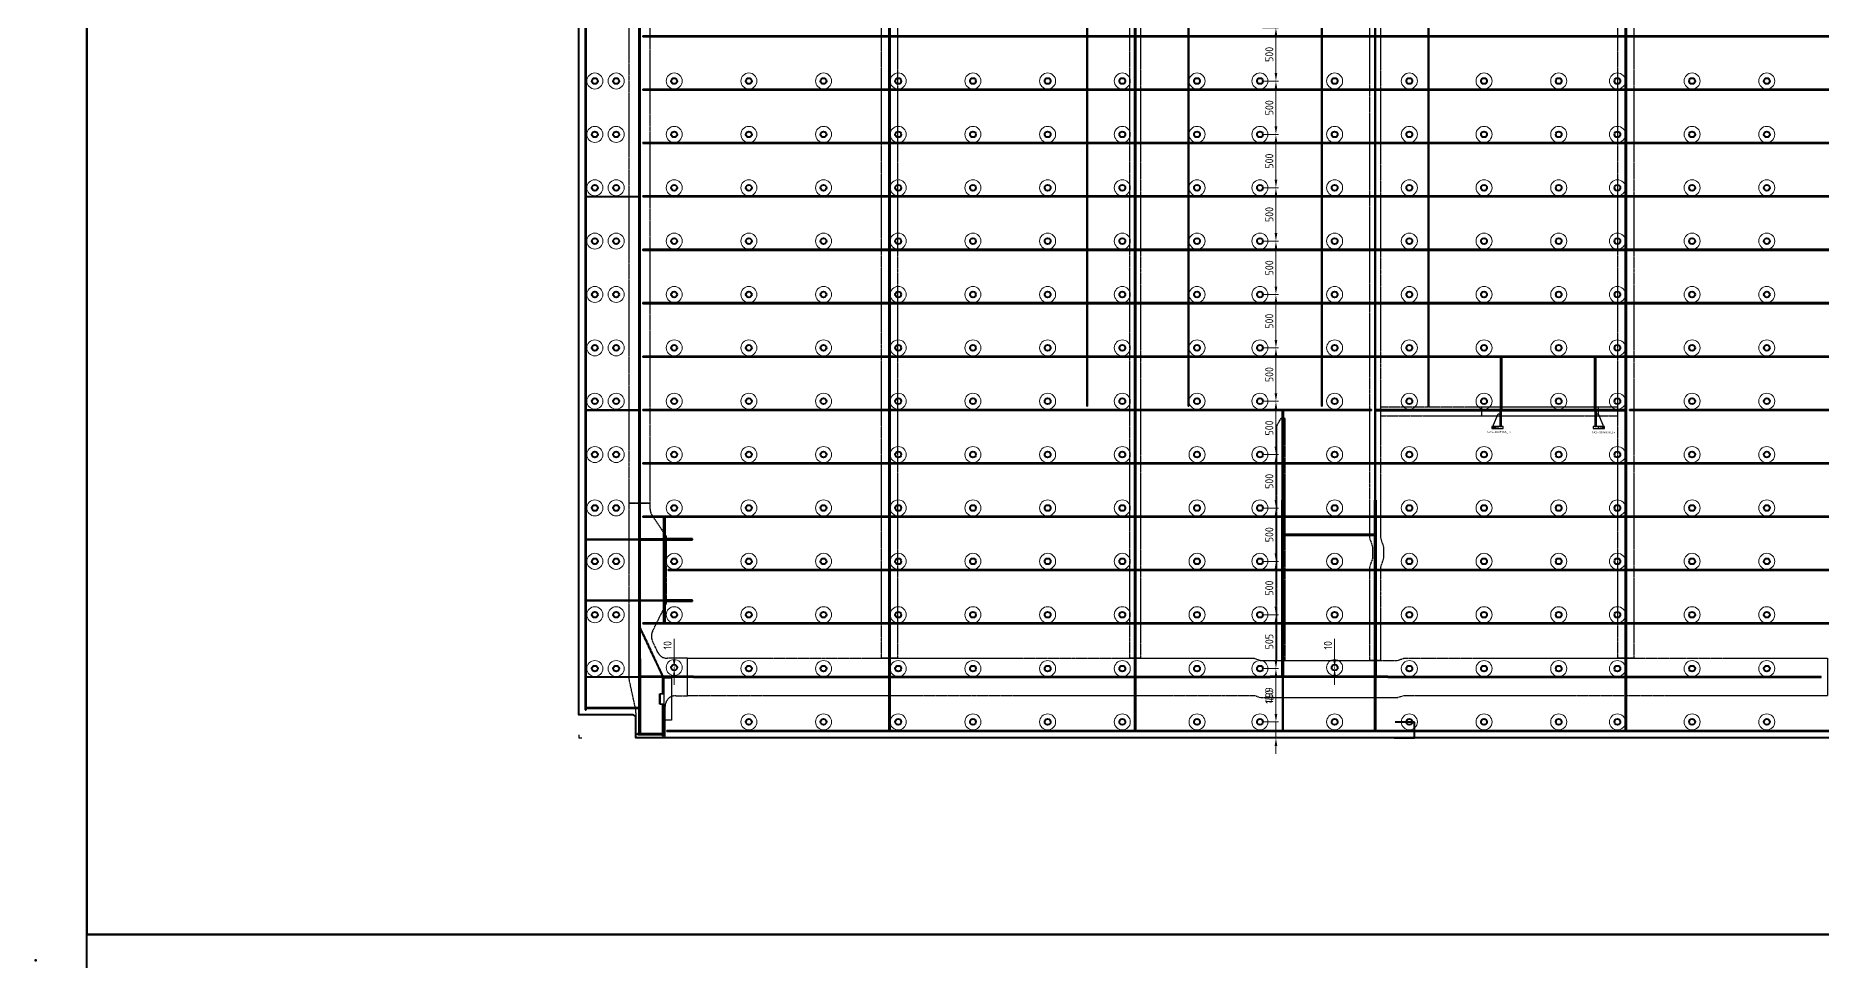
# Model space of a CAD drawing. Header units: millimetres. Extents: x 28536 to 76379, y -1004 to 16786.
# Drawn here: x 28536 to 45272, y -1004 to 7658 of the extents above; entities that cross this region are included whole.
import ezdxf

# ---------------------------------------------------------------- set-up
doc = ezdxf.new("R2010")
doc.units = ezdxf.units.MM
for name, pattern in [('AM_ISO02W050', [7.5, 6, -1.5]), ('AM_ISO08W050', [18, 12, -1.5, 3, -1.5]), ('AM_ISO09W050', [22.5, 12, -1.5, 3, -1.5, 3, -1.5])]:
    doc.linetypes.add(name, pattern=pattern)
for name, color, linetype, lineweight in [('AM_BOR', 7, 'Continuous', 50), ('Mechanical-AM_0', 7, 'Continuous', 40), ('Mechanical-AM_11', 3, 'AM_ISO09W050', 25), ('Mechanical-AM_3', 6, 'AM_ISO02W050', 35), ('Mechanical-AM_7', 4, 'AM_ISO08W050', 25), ('Mechanical-AM_9', 253, 'Continuous', 0)]:
    doc.layers.add(name, color=color, linetype=linetype, lineweight=lineweight)
doc.styles.get("Standard").update_dxf_attribs({"font": 'ISOCP.SHX'})
doc.dimstyles.new('AM_ISO', dxfattribs={"dimtxt": 3, "dimasz": 3, "dimexe": 1, "dimexo": 1, "dimgap": 1, "dimtad": 1, "dimdec": 0, "dimdsep": 46, "dimtxsty": 'Standard', "dimcen": 0, "dimclrd": 256, "dimclre": 256, "dimclrt": 2, "dimadec": 0, "dimazin": 2, "dimtp": 0.1, "dimtm": 0.1, "dimtfac": 0.71, "dimtdec": 0, "dimtmove": 0, "dimatfit": 3, "dimfxl": 1, "dimtzin": 0, "dimlwd": -1, "dimlwe": -1, "dimarcsym": 1})
doc.dimstyles.new('AM_ISO$0', dxfattribs={"dimtxt": 3, "dimasz": 3, "dimexe": 1, "dimexo": 1, "dimgap": 1, "dimtad": 1, "dimdec": 0, "dimdsep": 46, "dimtxsty": 'Standard', "dimcen": 0, "dimclrd": 256, "dimclre": 256, "dimclrt": 2, "dimadec": 0, "dimazin": 2, "dimtp": 0.1, "dimtm": 0.1, "dimtfac": 0.71, "dimtdec": 0, "dimtmove": 0, "dimatfit": 3, "dimfxl": 1, "dimtzin": 0, "dimlwd": -1, "dimlwe": -1, "dimarcsym": 1})

# ---------------------------------------------------------------- blocks, each defined once
blk = doc.blocks.new('CAS-0006965_Sheet_VIEW3')
for p, q in [((-15, 0), (-15, -10)), ((0, 0), (-15, 0)), ((0, -10), (0, 0)), ((-90, -150), (-90, -170)), ((-30, -150), (-90, -150)), ((-75, -135), (-30, -30)), ((-75, -150), (-75, -135)), ((-30, -30), (-15, -30)), ((-15, -150), (-30, -150)), ((-30, -170), (-30, -150)), ((-15, -10), (-15, -150)), ((-15, -10), (0, -10)), ((-15, -150), (0, -150)), ((0, -150), (0, -10)), ((15, -150), (0, -150)), ((15, -170), (15, -150)), ((-90, -170), (-30, -170)), ((-30, -170), (15, -170))]:
    blk.add_line(p, q)
at = {"layer": 'Mechanical-AM_3', "ltscale": 0.921053}
for p, q in [((-76, -150), (-76, -170)), ((-54, -150), (-54, -170))]:
    blk.add_line(p, q, dxfattribs=at)
at = {"layer": 'Mechanical-AM_7'}
blk.add_line((-65, -147), (-65, -173), dxfattribs=at)
at = {"layer": 'Mechanical-AM_9', "ltscale": 0.35}
blk.add_text('CAS-0006965_tv', height=20, dxfattribs=at).set_placement((-132, -211))
blk = doc.blocks.new('CAS-0006966_Sheet_VIEW2')
for p, q in [((0, 0), (0, -10)), ((15, 0), (0, 0)), ((15, -10), (15, 0)), ((-15, -150), (-15, -170)), ((0, -150), (-15, -150)), ((0, -10), (0, -150)), ((0, -10), (15, -10)), ((0, -150), (15, -150)), ((15, -150), (15, -10)), ((15, -30), (30, -30)), ((30, -150), (15, -150)), ((30, -30), (75, -135)), ((30, -150), (30, -170)), ((90, -150), (30, -150)), ((75, -135), (75, -150)), ((90, -170), (90, -150)), ((-15, -170), (30, -170)), ((30, -170), (90, -170))]:
    blk.add_line(p, q)
at = {"layer": 'Mechanical-AM_3', "ltscale": 0.921053}
for p, q in [((34, -170), (34, -150)), ((76, -170), (76, -150))]:
    blk.add_line(p, q, dxfattribs=at)
at = {"layer": 'Mechanical-AM_7'}
blk.add_line((55, -150), (55, -170), dxfattribs=at)
at = {"layer": 'Mechanical-AM_9', "ltscale": 0.35}
blk.add_text('CAS-0006966_tv', height=20, dxfattribs=at).set_placement((-30, -215))
blk = doc.blocks.new('cover in closed box DN90xSCH40')
for points in [[(30, 51), (5, 51), (5, 45), (30, 45)], [(36, -48), (36, 48), (30, 48), (30, -48)], [(30, -45), (5, -45), (5, -51), (30, -51)]]:
    blk.add_lwpolyline(points, close=True)
for points in [[(5, 51), (2, 51), (5, 48)], [(30, 48), (30, 51), (33, 48)], [(5, -51), (5, -48), (2, -51)], [(30, -48), (30, -51), (33, -48)]]:
    blk.add_solid(points)
blk = doc.blocks.new('A1')
at = {"layer": 'AM_BOR', "color": 161}
for q in [(16, 576), (816, 8)]:
    blk.add_line((16, 8), q, dxfattribs=at)
at = {"layer": 'AM_BOR'}
blk.add_point((0, 0), dxfattribs=at)
blk = doc.blocks.new('*D370')
at = {"layer": 'Defpoints', "color": 0, "transparency": 16777216}
for p in [(41277, 1229), (41459, 1229), (41267, 1079)]:
    blk.add_point(p, dxfattribs=at)
at = {"layer": 'Mechanical-AM_0', "transparency": 16777216}
for p, q in [((41278, 1229), (41460, 1229)), ((41459, 1082), (41459, 1226)), ((41268, 1079), (41460, 1079))]:
    blk.add_line(p, q, dxfattribs=at)
for points in [[(41458, 1226), (41459, 1226), (41459, 1229)], [(41458, 1082), (41459, 1082), (41459, 1079)]]:
    blk.add_solid(points, dxfattribs=at)
at = {"layer": 'Mechanical-AM_0', "color": 2, "transparency": 16777216, "insert": (41456, 1154), "char_height": 3, "attachment_point": 5, "rotation": 90}
blk.add_mtext('150', dxfattribs=at)
blk = doc.blocks.new('*D541')
at = {"layer": 'Defpoints', "color": 0, "transparency": 16777216}
for p in [(40010, 1229), (40160, 1229), (40010, 1079)]:
    blk.add_point(p, dxfattribs=at)
at = {"layer": 'Mechanical-AM_9', "transparency": 16777216}
for p, q in [((40160, 1304), (40160, 1549)), ((40035, 1229), (40185, 1229)), ((40160, 1079), (40160, 1229)), ((40035, 1079), (40185, 1079)), ((40160, 1004), (40160, 929))]:
    blk.add_line(p, q, dxfattribs=at)
for points in [[(40148, 1304), (40173, 1304), (40160, 1229)], [(40148, 1004), (40173, 1004), (40160, 1079)]]:
    blk.add_solid(points, dxfattribs=at)
at = {"layer": 'Mechanical-AM_9', "color": 2, "transparency": 16777216, "insert": (40098, 1464), "char_height": 75, "attachment_point": 5, "rotation": 90}
blk.add_mtext('150', dxfattribs=at)
blk = doc.blocks.new('*D542')
at = {"layer": 'Defpoints', "color": 0, "transparency": 16777216}
for p in [(40010, 1728), (40160, 1728), (40010, 1229)]:
    blk.add_point(p, dxfattribs=at)
at = {"layer": 'Mechanical-AM_9', "transparency": 16777216}
for p, q in [((40035, 1728), (40185, 1728)), ((40160, 1304), (40160, 1653)), ((40035, 1229), (40185, 1229))]:
    blk.add_line(p, q, dxfattribs=at)
for points in [[(40148, 1653), (40173, 1653), (40160, 1728)], [(40148, 1304), (40173, 1304), (40160, 1229)]]:
    blk.add_solid(points, dxfattribs=at)
at = {"layer": 'Mechanical-AM_9', "color": 2, "transparency": 16777216, "insert": (40098, 1479), "char_height": 75, "attachment_point": 5, "rotation": 90}
blk.add_mtext('499', dxfattribs=at)
blk = doc.blocks.new('*D543')
at = {"layer": 'Defpoints', "color": 0, "transparency": 16777216}
for p in [(40010, 2233), (40160, 2233), (40010, 1728)]:
    blk.add_point(p, dxfattribs=at)
at = {"layer": 'Mechanical-AM_9', "transparency": 16777216}
for p, q in [((40035, 2233), (40185, 2233)), ((40160, 1803), (40160, 2158)), ((40035, 1728), (40185, 1728))]:
    blk.add_line(p, q, dxfattribs=at)
for points in [[(40148, 2158), (40173, 2158), (40160, 2233)], [(40148, 1803), (40173, 1803), (40160, 1728)]]:
    blk.add_solid(points, dxfattribs=at)
at = {"layer": 'Mechanical-AM_9', "color": 2, "transparency": 16777216, "insert": (40098, 1981), "char_height": 75, "attachment_point": 5, "rotation": 90}
blk.add_mtext('505', dxfattribs=at)
blk = doc.blocks.new('*D544')
at = {"layer": 'Defpoints', "color": 0, "transparency": 16777216}
for p in [(40010, 2733), (40160, 2733), (40010, 2233)]:
    blk.add_point(p, dxfattribs=at)
at = {"layer": 'Mechanical-AM_9', "transparency": 16777216}
for p, q in [((40035, 2733), (40185, 2733)), ((40160, 2308), (40160, 2658)), ((40035, 2233), (40185, 2233))]:
    blk.add_line(p, q, dxfattribs=at)
for points in [[(40148, 2658), (40173, 2658), (40160, 2733)], [(40148, 2308), (40173, 2308), (40160, 2233)]]:
    blk.add_solid(points, dxfattribs=at)
at = {"layer": 'Mechanical-AM_9', "color": 2, "transparency": 16777216, "insert": (40098, 2483), "char_height": 75, "attachment_point": 5, "rotation": 90}
blk.add_mtext('500', dxfattribs=at)
blk = doc.blocks.new('*D545')
at = {"layer": 'Defpoints', "color": 0, "transparency": 16777216}
for p in [(40010, 3233), (40160, 3233), (40010, 2733)]:
    blk.add_point(p, dxfattribs=at)
at = {"layer": 'Mechanical-AM_9', "transparency": 16777216}
for p, q in [((40035, 3233), (40185, 3233)), ((40160, 2808), (40160, 3158)), ((40035, 2733), (40185, 2733))]:
    blk.add_line(p, q, dxfattribs=at)
for points in [[(40148, 3158), (40173, 3158), (40160, 3233)], [(40148, 2808), (40173, 2808), (40160, 2733)]]:
    blk.add_solid(points, dxfattribs=at)
at = {"layer": 'Mechanical-AM_9', "color": 2, "transparency": 16777216, "insert": (40098, 2983), "char_height": 75, "attachment_point": 5, "rotation": 90}
blk.add_mtext('500', dxfattribs=at)
blk = doc.blocks.new('*D546')
at = {"layer": 'Defpoints', "color": 0, "transparency": 16777216}
for p in [(40010, 3733), (40160, 3733), (40010, 3233)]:
    blk.add_point(p, dxfattribs=at)
at = {"layer": 'Mechanical-AM_9', "transparency": 16777216}
for p, q in [((40035, 3733), (40185, 3733)), ((40160, 3308), (40160, 3658)), ((40035, 3233), (40185, 3233))]:
    blk.add_line(p, q, dxfattribs=at)
for points in [[(40148, 3658), (40173, 3658), (40160, 3733)], [(40148, 3308), (40173, 3308), (40160, 3233)]]:
    blk.add_solid(points, dxfattribs=at)
at = {"layer": 'Mechanical-AM_9', "color": 2, "transparency": 16777216, "insert": (40098, 3483), "char_height": 75, "attachment_point": 5, "rotation": 90}
blk.add_mtext('500', dxfattribs=at)
blk = doc.blocks.new('*D547')
at = {"layer": 'Defpoints', "color": 0, "transparency": 16777216}
for p in [(40010, 4233), (40160, 4233), (40010, 3733)]:
    blk.add_point(p, dxfattribs=at)
at = {"layer": 'Mechanical-AM_9', "transparency": 16777216}
for p, q in [((40035, 4233), (40185, 4233)), ((40160, 3808), (40160, 4158)), ((40035, 3733), (40185, 3733))]:
    blk.add_line(p, q, dxfattribs=at)
for points in [[(40148, 4158), (40173, 4158), (40160, 4233)], [(40148, 3808), (40173, 3808), (40160, 3733)]]:
    blk.add_solid(points, dxfattribs=at)
at = {"layer": 'Mechanical-AM_9', "color": 2, "transparency": 16777216, "insert": (40098, 3983), "char_height": 75, "attachment_point": 5, "rotation": 90}
blk.add_mtext('500', dxfattribs=at)
blk = doc.blocks.new('*D548')
at = {"layer": 'Defpoints', "color": 0, "transparency": 16777216}
for p in [(40010, 4733), (40160, 4733), (40010, 4233)]:
    blk.add_point(p, dxfattribs=at)
at = {"layer": 'Mechanical-AM_9', "transparency": 16777216}
for p, q in [((40035, 4733), (40185, 4733)), ((40160, 4308), (40160, 4658)), ((40035, 4233), (40185, 4233))]:
    blk.add_line(p, q, dxfattribs=at)
for points in [[(40148, 4658), (40173, 4658), (40160, 4733)], [(40148, 4308), (40173, 4308), (40160, 4233)]]:
    blk.add_solid(points, dxfattribs=at)
at = {"layer": 'Mechanical-AM_9', "color": 2, "transparency": 16777216, "insert": (40098, 4483), "char_height": 75, "attachment_point": 5, "rotation": 90}
blk.add_mtext('500', dxfattribs=at)
blk = doc.blocks.new('*D549')
at = {"layer": 'Defpoints', "color": 0, "transparency": 16777216}
for p in [(40010, 5233), (40160, 5233), (40010, 4733)]:
    blk.add_point(p, dxfattribs=at)
at = {"layer": 'Mechanical-AM_9', "transparency": 16777216}
for p, q in [((40035, 5233), (40185, 5233)), ((40160, 4808), (40160, 5158)), ((40035, 4733), (40185, 4733))]:
    blk.add_line(p, q, dxfattribs=at)
for points in [[(40148, 5158), (40173, 5158), (40160, 5233)], [(40148, 4808), (40173, 4808), (40160, 4733)]]:
    blk.add_solid(points, dxfattribs=at)
at = {"layer": 'Mechanical-AM_9', "color": 2, "transparency": 16777216, "insert": (40098, 4983), "char_height": 75, "attachment_point": 5, "rotation": 90}
blk.add_mtext('500', dxfattribs=at)
blk = doc.blocks.new('*D550')
at = {"layer": 'Defpoints', "color": 0, "transparency": 16777216}
for p in [(40010, 5733), (40160, 5733), (40010, 5233)]:
    blk.add_point(p, dxfattribs=at)
at = {"layer": 'Mechanical-AM_9', "transparency": 16777216}
for p, q in [((40035, 5733), (40185, 5733)), ((40160, 5308), (40160, 5658)), ((40035, 5233), (40185, 5233))]:
    blk.add_line(p, q, dxfattribs=at)
for points in [[(40148, 5658), (40173, 5658), (40160, 5733)], [(40148, 5308), (40173, 5308), (40160, 5233)]]:
    blk.add_solid(points, dxfattribs=at)
at = {"layer": 'Mechanical-AM_9', "color": 2, "transparency": 16777216, "insert": (40098, 5483), "char_height": 75, "attachment_point": 5, "rotation": 90}
blk.add_mtext('500', dxfattribs=at)
blk = doc.blocks.new('*D551')
at = {"layer": 'Defpoints', "color": 0, "transparency": 16777216}
for p in [(40010, 6233), (40160, 6233), (40010, 5733)]:
    blk.add_point(p, dxfattribs=at)
at = {"layer": 'Mechanical-AM_9', "transparency": 16777216}
for p, q in [((40035, 6233), (40185, 6233)), ((40160, 5808), (40160, 6158)), ((40035, 5733), (40185, 5733))]:
    blk.add_line(p, q, dxfattribs=at)
for points in [[(40148, 6158), (40173, 6158), (40160, 6233)], [(40148, 5808), (40173, 5808), (40160, 5733)]]:
    blk.add_solid(points, dxfattribs=at)
at = {"layer": 'Mechanical-AM_9', "color": 2, "transparency": 16777216, "insert": (40098, 5983), "char_height": 75, "attachment_point": 5, "rotation": 90}
blk.add_mtext('500', dxfattribs=at)
blk = doc.blocks.new('*D552')
at = {"layer": 'Defpoints', "color": 0, "transparency": 16777216}
for p in [(40010, 6733), (40160, 6733), (40010, 6233)]:
    blk.add_point(p, dxfattribs=at)
at = {"layer": 'Mechanical-AM_9', "transparency": 16777216}
for p, q in [((40035, 6733), (40185, 6733)), ((40160, 6308), (40160, 6658)), ((40035, 6233), (40185, 6233))]:
    blk.add_line(p, q, dxfattribs=at)
for points in [[(40148, 6658), (40173, 6658), (40160, 6733)], [(40148, 6308), (40173, 6308), (40160, 6233)]]:
    blk.add_solid(points, dxfattribs=at)
at = {"layer": 'Mechanical-AM_9', "color": 2, "transparency": 16777216, "insert": (40098, 6483), "char_height": 75, "attachment_point": 5, "rotation": 90}
blk.add_mtext('500', dxfattribs=at)
blk = doc.blocks.new('*D553')
at = {"layer": 'Defpoints', "color": 0, "transparency": 16777216}
for p in [(40010, 7233), (40160, 7233), (40010, 6733)]:
    blk.add_point(p, dxfattribs=at)
at = {"layer": 'Mechanical-AM_9', "transparency": 16777216}
for p, q in [((40035, 7233), (40185, 7233)), ((40160, 6808), (40160, 7158)), ((40035, 6733), (40185, 6733))]:
    blk.add_line(p, q, dxfattribs=at)
for points in [[(40148, 7158), (40173, 7158), (40160, 7233)], [(40148, 6808), (40173, 6808), (40160, 6733)]]:
    blk.add_solid(points, dxfattribs=at)
at = {"layer": 'Mechanical-AM_9', "color": 2, "transparency": 16777216, "insert": (40098, 6983), "char_height": 75, "attachment_point": 5, "rotation": 90}
blk.add_mtext('500', dxfattribs=at)
blk = doc.blocks.new('*D554')
at = {"layer": 'Defpoints', "color": 0, "transparency": 16777216}
for p in [(40010, 7733), (40160, 7733), (40010, 7233)]:
    blk.add_point(p, dxfattribs=at)
at = {"layer": 'Mechanical-AM_9', "transparency": 16777216}
for p, q in [((40035, 7733), (40185, 7733)), ((40160, 7308), (40160, 7658)), ((40035, 7233), (40185, 7233))]:
    blk.add_line(p, q, dxfattribs=at)
for points in [[(40148, 7658), (40173, 7658), (40160, 7733)], [(40148, 7308), (40173, 7308), (40160, 7233)]]:
    blk.add_solid(points, dxfattribs=at)
at = {"layer": 'Mechanical-AM_9', "color": 2, "transparency": 16777216, "insert": (40098, 7483), "char_height": 75, "attachment_point": 5, "rotation": 90}
blk.add_mtext('500', dxfattribs=at)
blk = doc.blocks.new('*D574')
at = {"layer": 'Defpoints', "color": 0, "transparency": 16777216}
for p in [(40710, 1738), (40710, 1738), (40710, 1728)]:
    blk.add_point(p, dxfattribs=at)
at = {"layer": 'Mechanical-AM_9', "transparency": 16777216}
for p, q in [((40710, 1813), (40710, 2006)), ((40710, 1728), (40710, 1738)), ((40710, 1653), (40710, 1578))]:
    blk.add_line(p, q, dxfattribs=at)
for points in [[(40698, 1813), (40723, 1813), (40710, 1738)], [(40698, 1653), (40723, 1653), (40710, 1728)]]:
    blk.add_solid(points, dxfattribs=at)
at = {"layer": 'Mechanical-AM_9', "color": 2, "transparency": 16777216, "insert": (40648, 1947), "char_height": 75, "attachment_point": 5, "rotation": 90}
blk.add_mtext('10', dxfattribs=at)
blk = doc.blocks.new('*D576')
at = {"layer": 'Defpoints', "color": 0, "transparency": 16777216}
for p in [(34520, 1738), (34520, 1738), (34520, 1728)]:
    blk.add_point(p, dxfattribs=at)
at = {"layer": 'Mechanical-AM_9', "transparency": 16777216}
for p, q in [((34520, 1813), (34520, 2006)), ((34520, 1728), (34520, 1738)), ((34520, 1653), (34520, 1578))]:
    blk.add_line(p, q, dxfattribs=at)
for points in [[(34508, 1813), (34533, 1813), (34520, 1738)], [(34508, 1653), (34533, 1653), (34520, 1728)]]:
    blk.add_solid(points, dxfattribs=at)
at = {"layer": 'Mechanical-AM_9', "color": 2, "transparency": 16777216, "insert": (34458, 1947), "char_height": 75, "attachment_point": 5, "rotation": 90}
blk.add_mtext('10', dxfattribs=at)
blk = doc.blocks.new('PNL_01_1_2', base_point=(33626.6, 1079.4))
for centre in [(33776.6, 7233.5), (33976.6, 7233.5), (34520.5, 7233.5), (35220.5, 7233.5), (35920.5, 7233.5), (36620.5, 7233.5), (37320.5, 7233.5), (38020.5, 7233.5), (38720.5, 7233.5), (39420.5, 7233.5), (40010.5, 7233.5), (40710.5, 7233.5), (41410.5, 7233.5), (42110.5, 7233.5), (42810.5, 7233.5), (43360.5, 7233.5), (44060.5, 7233.5), (44760.5, 7233.5), (33776.6, 6733.5), (33976.6, 6733.5), (34520.5, 6733.5), (35220.5, 6733.5), (35920.5, 6733.5), (36620.5, 6733.5), (37320.5, 6733.5), (38020.5, 6733.5), (38720.5, 6733.5), (39420.5, 6733.5), (40010.5, 6733.5), (40710.5, 6733.5), (41410.5, 6733.5), (42110.5, 6733.5), (42810.5, 6733.5), (43360.5, 6733.5), (44060.5, 6733.5), (44760.5, 6733.5), (33776.6, 6233.5), (33976.6, 6233.5), (34520.5, 6233.5), (35220.5, 6233.5), (35920.5, 6233.5), (36620.5, 6233.5), (37320.5, 6233.5), (38020.5, 6233.5), (38720.5, 6233.5), (39420.5, 6233.5), (40010.5, 6233.5), (40710.5, 6233.5), (41410.5, 6233.5), (42110.5, 6233.5), (42810.5, 6233.5), (43360.5, 6233.5), (44060.5, 6233.5), (44760.5, 6233.5), (33776.6, 5733.5), (33976.6, 5733.5), (34520.5, 5733.5), (35220.5, 5733.5), (35920.5, 5733.5), (36620.5, 5733.5), (37320.5, 5733.5), (38020.5, 5733.5), (38720.5, 5733.5), (39420.5, 5733.5), (40010.5, 5733.5), (40710.5, 5733.5), (41410.5, 5733.5), (42110.5, 5733.5), (42810.5, 5733.5), (43360.5, 5733.5), (44060.5, 5733.5), (44760.5, 5733.5), (33776.6, 5233.5), (33976.6, 5233.5), (34520.5, 5233.5), (35220.5, 5233.5), (35920.5, 5233.5), (36620.5, 5233.5), (37320.5, 5233.5), (38020.5, 5233.5), (38720.5, 5233.5), (39420.5, 5233.5), (40010.5, 5233.5), (40710.5, 5233.5), (41410.5, 5233.5), (42110.5, 5233.5), (42810.5, 5233.5), (43360.5, 5233.5), (44060.5, 5233.5), (44760.5, 5233.5), (33776.6, 4733.5), (33976.6, 4733.5), (34520.5, 4733.5), (35220.5, 4733.5), (35920.5, 4733.5), (36620.5, 4733.5), (37320.5, 4733.5), (38020.5, 4733.5), (38720.5, 4733.5), (39420.5, 4733.5), (40010.5, 4733.5), (40710.5, 4733.5), (41410.5, 4733.5), (42110.5, 4733.5), (42810.5, 4733.5), (43360.5, 4733.5), (44060.5, 4733.5), (44760.5, 4733.5), (33776.6, 4233.5), (33976.6, 4233.5), (34520.5, 4233.5), (35220.5, 4233.5), (35920.5, 4233.5), (36620.5, 4233.5), (37320.5, 4233.5), (38020.5, 4233.5), (38720.5, 4233.5), (39420.5, 4233.5), (40010.5, 4233.5), (40710.5, 4233.5), (41410.5, 4233.5), (42110.5, 4233.5), (42810.5, 4233.5), (43360.5, 4233.5), (44060.5, 4233.5), (44760.5, 4233.5), (33776.6, 3733.5), (33976.6, 3733.5), (34520.5, 3733.5), (35220.5, 3733.5), (35920.5, 3733.5), (36620.5, 3733.5), (37320.5, 3733.5), (38020.5, 3733.5), (38720.5, 3733.5), (39420.5, 3733.5), (40010.5, 3733.5), (40710.5, 3733.5), (41410.5, 3733.5), (42110.5, 3733.5), (42810.5, 3733.5), (43360.5, 3733.5), (44060.5, 3733.5), (44760.5, 3733.5), (33776.6, 3233.5), (33976.6, 3233.5), (34520.5, 3233.5), (35220.5, 3233.5), (35920.5, 3233.5), (36620.5, 3233.5), (37320.5, 3233.5), (38020.5, 3233.5), (38720.5, 3233.5), (39420.5, 3233.5), (40010.5, 3233.5), (40710.5, 3233.5), (41410.5, 3233.5), (42110.5, 3233.5), (42810.5, 3233.5), (43360.5, 3233.5), (44060.5, 3233.5), (44760.5, 3233.5), (33776.6, 2733.5), (33976.6, 2733.5), (34520.5, 2733.5), (35220.5, 2733.5), (35920.5, 2733.5), (36620.5, 2733.5), (37320.5, 2733.5), (38020.5, 2733.5), (38720.5, 2733.5), (39420.5, 2733.5), (40010.5, 2733.5), (40710.5, 2733.5), (41410.5, 2733.5), (42110.5, 2733.5), (42810.5, 2733.5), (43360.5, 2733.5), (44060.5, 2733.5), (44760.5, 2733.5), (33776.6, 2233.5), (33976.6, 2233.5), (34520.5, 2233.5), (35220.5, 2233.5), (35920.5, 2233.5), (36620.5, 2233.5), (37320.5, 2233.5), (38020.5, 2233.5), (38720.5, 2233.5), (39420.5, 2233.5), (40010.5, 2233.5), (40710.5, 2233.5), (41410.5, 2233.5), (42110.5, 2233.5), (42810.5, 2233.5), (43360.5, 2233.5), (44060.5, 2233.5), (44760.5, 2233.5), (33776.6, 1728.5), (33976.6, 1728.5), (34520.5, 1738.5), (35220.5, 1728.5), (35920.5, 1728.5), (36620.5, 1728.5), (37320.5, 1728.5), (38020.5, 1728.5), (38720.5, 1728.5), (39420.5, 1728.5), (40010.5, 1728.5), (40710.5, 1738.5), (41410.5, 1728.5), (42110.5, 1728.5), (42810.5, 1728.5), (43360.5, 1728.5), (44060.5, 1728.5), (44760.5, 1728.5), (35220.5, 1229.4), (35920.5, 1229.4), (36620.5, 1229.4), (37320.5, 1229.4), (38020.5, 1229.4), (38720.5, 1229.4), (39420.5, 1229.4), (40010.5, 1229.4), (40710.5, 1229.4), (41410.5, 1229.4), (42110.5, 1229.4), (42810.5, 1229.4), (43360.5, 1229.4), (44060.5, 1229.4), (44760.5, 1229.4)]:
    blk.add_circle(centre, 27.5)
at = {"layer": 'Mechanical-AM_9'}
for centre in [(33776.6, 7233.5), (33976.6, 7233.5), (34520.5, 7233.5), (35220.5, 7233.5), (35920.5, 7233.5), (36620.5, 7233.5), (37320.5, 7233.5), (38020.5, 7233.5), (38720.5, 7233.5), (39420.5, 7233.5), (40010.5, 7233.5), (40710.5, 7233.5), (41410.5, 7233.5), (42110.5, 7233.5), (42810.5, 7233.5), (43360.5, 7233.5), (44060.5, 7233.5), (44760.5, 7233.5), (33776.6, 6733.5), (33976.6, 6733.5), (34520.5, 6733.5), (35220.5, 6733.5), (35920.5, 6733.5), (36620.5, 6733.5), (37320.5, 6733.5), (38020.5, 6733.5), (38720.5, 6733.5), (39420.5, 6733.5), (40010.5, 6733.5), (40710.5, 6733.5), (41410.5, 6733.5), (42110.5, 6733.5), (42810.5, 6733.5), (43360.5, 6733.5), (44060.5, 6733.5), (44760.5, 6733.5), (33776.6, 6233.5), (33976.6, 6233.5), (34520.5, 6233.5), (35220.5, 6233.5), (35920.5, 6233.5), (36620.5, 6233.5), (37320.5, 6233.5), (38020.5, 6233.5), (38720.5, 6233.5), (39420.5, 6233.5), (40010.5, 6233.5), (40710.5, 6233.5), (41410.5, 6233.5), (42110.5, 6233.5), (42810.5, 6233.5), (43360.5, 6233.5), (44060.5, 6233.5), (44760.5, 6233.5), (33776.6, 5733.5), (33976.6, 5733.5), (34520.5, 5733.5), (35220.5, 5733.5), (35920.5, 5733.5), (36620.5, 5733.5), (37320.5, 5733.5), (38020.5, 5733.5), (38720.5, 5733.5), (39420.5, 5733.5), (40010.5, 5733.5), (40710.5, 5733.5), (41410.5, 5733.5), (42110.5, 5733.5), (42810.5, 5733.5), (43360.5, 5733.5), (44060.5, 5733.5), (44760.5, 5733.5), (33776.6, 5233.5), (33976.6, 5233.5), (34520.5, 5233.5), (35220.5, 5233.5), (35920.5, 5233.5), (36620.5, 5233.5), (37320.5, 5233.5), (38020.5, 5233.5), (38720.5, 5233.5), (39420.5, 5233.5), (40010.5, 5233.5), (40710.5, 5233.5), (41410.5, 5233.5), (42110.5, 5233.5), (42810.5, 5233.5), (43360.5, 5233.5), (44060.5, 5233.5), (44760.5, 5233.5), (33776.6, 4733.5), (33976.6, 4733.5), (34520.5, 4733.5), (35220.5, 4733.5), (35920.5, 4733.5), (36620.5, 4733.5), (37320.5, 4733.5), (38020.5, 4733.5), (38720.5, 4733.5), (39420.5, 4733.5), (40010.5, 4733.5), (40710.5, 4733.5), (41410.5, 4733.5), (42110.5, 4733.5), (42810.5, 4733.5), (43360.5, 4733.5), (44060.5, 4733.5), (44760.5, 4733.5), (33776.6, 4233.5), (33976.6, 4233.5), (34520.5, 4233.5), (35220.5, 4233.5), (35920.5, 4233.5), (36620.5, 4233.5), (37320.5, 4233.5), (38020.5, 4233.5), (38720.5, 4233.5), (39420.5, 4233.5), (40010.5, 4233.5), (40710.5, 4233.5), (41410.5, 4233.5), (42110.5, 4233.5), (42810.5, 4233.5), (43360.5, 4233.5), (44060.5, 4233.5), (44760.5, 4233.5), (33776.6, 3733.5), (33976.6, 3733.5), (34520.5, 3733.5), (35220.5, 3733.5), (35920.5, 3733.5), (36620.5, 3733.5), (37320.5, 3733.5), (38020.5, 3733.5), (38720.5, 3733.5), (39420.5, 3733.5), (40010.5, 3733.5), (40710.5, 3733.5), (41410.5, 3733.5), (42110.5, 3733.5), (42810.5, 3733.5), (43360.5, 3733.5), (44060.5, 3733.5), (44760.5, 3733.5), (33776.6, 3233.5), (33976.6, 3233.5), (34520.5, 3233.5), (35220.5, 3233.5), (35920.5, 3233.5), (36620.5, 3233.5), (37320.5, 3233.5), (38020.5, 3233.5), (38720.5, 3233.5), (39420.5, 3233.5), (40010.5, 3233.5), (40710.5, 3233.5), (41410.5, 3233.5), (42110.5, 3233.5), (42810.5, 3233.5), (43360.5, 3233.5), (44060.5, 3233.5), (44760.5, 3233.5), (33776.6, 2733.5), (33976.6, 2733.5), (34520.5, 2733.5), (35220.5, 2733.5), (35920.5, 2733.5), (36620.5, 2733.5), (37320.5, 2733.5), (38020.5, 2733.5), (38720.5, 2733.5), (39420.5, 2733.5), (40010.5, 2733.5), (40710.5, 2733.5), (41410.5, 2733.5), (42110.5, 2733.5), (42810.5, 2733.5), (43360.5, 2733.5), (44060.5, 2733.5), (44760.5, 2733.5), (33776.6, 2233.5), (33976.6, 2233.5), (34520.5, 2233.5), (35220.5, 2233.5), (35920.5, 2233.5), (36620.5, 2233.5), (37320.5, 2233.5), (38020.5, 2233.5), (38720.5, 2233.5), (39420.5, 2233.5), (40010.5, 2233.5), (40710.5, 2233.5), (41410.5, 2233.5), (42110.5, 2233.5), (42810.5, 2233.5), (43360.5, 2233.5), (44060.5, 2233.5), (44760.5, 2233.5), (33776.6, 1728.5), (33976.6, 1728.5), (34520.5, 1738.5), (35220.5, 1728.5), (35920.5, 1728.5), (36620.5, 1728.5), (37320.5, 1728.5), (38020.5, 1728.5), (38720.5, 1728.5), (39420.5, 1728.5), (40010.5, 1728.5), (40710.5, 1738.5), (41410.5, 1728.5), (42110.5, 1728.5), (42810.5, 1728.5), (43360.5, 1728.5), (44060.5, 1728.5), (44760.5, 1728.5), (35220.5, 1229.4), (35920.5, 1229.4), (36620.5, 1229.4), (37320.5, 1229.4), (38020.5, 1229.4), (38720.5, 1229.4), (39420.5, 1229.4), (40010.5, 1229.4), (40710.5, 1229.4), (41410.5, 1229.4), (42110.5, 1229.4), (42810.5, 1229.4), (43360.5, 1229.4), (44060.5, 1229.4), (44760.5, 1229.4)]:
    blk.add_circle(centre, 75, dxfattribs=at)
for p1, p2, distance, picture, middle in [((40010.5, 7233.5), (40010.5, 7733.5), -150, '*D554', (40098, 7483.5)), ((40010.5, 6733.5), (40010.5, 7233.5), -150, '*D553', (40098, 6983.5)), ((40010.5, 6233.5), (40010.5, 6733.5), -150, '*D552', (40098, 6483.5)), ((40010.5, 5733.5), (40010.5, 6233.5), -150, '*D551', (40098, 5983.5)), ((40010.5, 5233.5), (40010.5, 5733.5), -150, '*D550', (40098, 5483.5)), ((40010.5, 4733.5), (40010.5, 5233.5), -150, '*D549', (40098, 4983.5)), ((40010.5, 4233.5), (40010.5, 4733.5), -150, '*D548', (40098, 4483.5)), ((40010.5, 3733.5), (40010.5, 4233.5), -150, '*D547', (40098, 3983.5)), ((40010.5, 3233.5), (40010.5, 3733.5), -150, '*D546', (40098, 3483.5)), ((40010.5, 2733.5), (40010.5, 3233.5), -150, '*D545', (40098, 2983.5)), ((40010.5, 2233.5), (40010.5, 2733.5), -150, '*D544', (40098, 2483.5)), ((40010.5, 1728.5), (40010.5, 2233.5), -150, '*D543', (40098, 1981)), ((34520.5, 1728.5), (34520.5, 1738.5), 0, '*D576', (34458, 1947.3)), ((40710.5, 1728.5), (40710.5, 1738.5), 0, '*D574', (40648, 1947.3)), ((40010.5, 1229.4), (40010.5, 1728.5), -150, '*D542', (40098, 1478.9)), ((40010.5, 1079.4), (40010.5, 1229.4), -150, '*D541', (40098, 1464.4))]:
    dim = blk.add_aligned_dim(p1=p1, p2=p2, distance=distance, dimstyle='AM_ISO', override={"dimscale": 25}, dxfattribs=at)
    dim.commit()
    dim.dimension.update_dxf_attribs({"geometry": picture, "text_midpoint": middle})

msp = doc.modelspace()

# ---------------------------------------------------------------- linework, layer by layer
msp.add_lwpolyline([(34425.1, 1641.9), (34496.1, 1641.9), (34496.1, 1246.9), (34425.1, 1246.9)], close=True)
at = {"layer": 'Mechanical-AM_0'}
msp.add_xline((29016.2, -72441.2), (0, 1), dxfattribs=at)
msp.add_lwpolyline([(34161.6, 15309.4), (45811.6, 15309.4), (45811.6, 14864.4, 0.4142136), (45841.6, 14834.4), (46396.6, 14834.4), (46396.6, 1294.4), (45841.6, 1294.4, 0.4142136), (45811.6, 1264.4), (45811.6, 1079.4), (34161.6, 1079.4), (34161.6, 1264.4, 0.4142136), (34131.6, 1294.4), (33626.6, 1294.4), (33626.6, 14834.4), (34131.6, 14834.4, 0.4142136), (34161.6, 14864.4)], format="xyb", close=True, dxfattribs=at)
at = {"layer": 'Mechanical-AM_0', "linetype": 'AM_ISO02W050'}
for points in [[(36536.6, 14735.9), (36542.6, 14735.9), (36542.6, 1652.9), (36536.6, 1652.9)], [(38836.6, 14735.9), (38842.6, 14735.9), (38842.6, 1652.9), (38836.6, 1652.9)], [(43436.6, 14735.9), (43442.6, 14735.9), (43442.6, 1652.9), (43436.6, 1652.9)], [(34191.6, 14569.4), (34197.6, 14569.4), (34197.6, 1819.4), (34191.6, 1819.4)], [(41086.6, 3306.9), (41092.6, 3306.9), (41092.6, 14231.9), (41086.6, 14231.9)], [(33696.6, 6152.9), (34191.6, 6152.9), (34191.6, 6146.9), (33696.6, 6146.9)], [(42268.6, 4646.9), (42274.6, 4646.9), (42274.6, 4152.9), (42268.6, 4152.9)], [(43149.6, 4646.9), (43155.6, 4646.9), (43155.6, 4152.9), (43149.6, 4152.9)], [(33696.6, 4152.9), (34191.6, 4152.9), (34191.6, 4146.9), (33696.6, 4146.9)], [(40222.6, 4146.9), (40228.6, 4146.9), (40228.6, 3306.9), (40222.6, 3306.9)], [(41092.6, 4146.9), (43436.6, 4146.9), (43436.6, 4152.9), (41092.6, 4152.9)], [(40218.6, 3306.9), (40228.6, 3306.9), (40228.6, 1656.9), (40218.6, 1656.9)], [(41086.6, 3306.9), (41096.6, 3306.9), (41096.6, 1656.9), (41086.6, 1656.9)], [(34433.1, 2156.9), (34423.1, 2156.9), (34423.1, 3146.9), (34433.1, 3146.9)], [(33696.6, 2940.9), (34191.6, 2940.9), (34191.6, 2934.9), (33696.6, 2934.9)], [(34423.1, 2934.9), (34423.1, 2940.9), (34197.6, 2940.9), (34197.6, 2934.9)], [(34693.1, 2944.9), (34433.1, 2944.9), (34433.1, 2934.9), (34693.1, 2934.9)], [(40228.6, 2983.4), (40228.6, 2977.4), (41086.6, 2977.4), (41086.6, 2983.4)], [(33696.6, 2368.9), (34191.6, 2368.9), (34191.6, 2362.9), (33696.6, 2362.9)], [(34423.1, 2368.9), (34423.1, 2362.9), (34197.6, 2362.9), (34197.6, 2368.9)], [(34693.1, 2368.9), (34433.1, 2368.9), (34433.1, 2358.9), (34693.1, 2358.9)], [(34415.5, 1659.4), (34203, 2112), (34197.6, 2109.5), (34410.1, 1656.9)], [(34191.6, 1819.4), (34201.6, 1819.4), (34201.6, 1119.4), (34191.6, 1119.4)], [(33696.6, 1652.9), (34191.6, 1652.9), (34191.6, 1646.9), (33696.6, 1646.9)], [(34201.6, 1656.9), (34701.6, 1656.9), (34701.6, 1646.9), (34201.6, 1646.9)], [(34410.1, 1495.4), (34420.1, 1495.4), (34420.1, 1646.9), (34410.1, 1646.9)], [(34701.6, 1646.9), (40107.6, 1646.9), (40107.6, 1652.9), (34701.6, 1652.9)], [(36536.6, 1646.9), (36542.6, 1646.9), (36542.6, 1149.4), (36536.6, 1149.4)], [(38836.6, 1646.9), (38842.6, 1646.9), (38842.6, 1149.4), (38836.6, 1149.4)], [(40107.6, 1656.9), (41207.6, 1656.9), (41207.6, 1646.9), (40107.6, 1646.9)], [(40228.6, 1646.9), (40222.6, 1646.9), (40222.6, 1149.4), (40228.6, 1149.4)], [(41086.6, 1646.9), (41092.6, 1646.9), (41092.6, 1149.4), (41086.6, 1149.4)], [(41207.6, 1646.9), (45271.6, 1646.9), (45271.6, 1652.9), (41207.6, 1652.9)], [(43436.6, 1646.9), (43442.6, 1646.9), (43442.6, 1149.4), (43436.6, 1149.4)], [(34410.1, 1094.4), (34420.1, 1094.4), (34420.1, 1393.4), (34410.1, 1393.4)], [(34176.6, 1119.4), (34410.1, 1119.4), (34410.1, 1109.4), (34176.6, 1109.4)]]:
    msp.add_lwpolyline(points, close=True, dxfattribs=at)
at = {"layer": 'Mechanical-AM_11', "color": 4}
for p, q in [((42089.8, 4096.9), (42089.8, 4176.9)), ((43185, 4096.9), (43185, 4176.9))]:
    msp.add_line(p, q, dxfattribs=at)
at = {"layer": 'Mechanical-AM_11', "color": 3}
for points in [[(36614.6, 1824.9), (36464.6, 1824.9), (36464.6, 14563.9), (36614.6, 14563.9)], [(38889.6, 1824.9), (38789.6, 1824.9), (38789.6, 14563.9), (38889.6, 14563.9)], [(41039.6, 2676), (41069.1, 2765.9), (41069.1, 2865.9), (41039.6, 2955.8), (41039.6, 14618.9), (41139.6, 14618.9), (41139.6, 2955.8), (41169.1, 2865.9), (41169.1, 2765.9), (41139.6, 2676), (41139.6, 1804.4), (41039.6, 1804.4)], [(43514.6, 1824.9), (43364.6, 1824.9), (43364.6, 14563.9), (43514.6, 14563.9)], [(34294.6, 14208.9), (34094.6, 14208.9), (34094.6, 3279.1), (34294.6, 3279.1)], [(40166.1, 1804.4), (40246.1, 1804.4), (40246.1, 4038.1), (40246.1, 4071.9), (40205.9, 4071.9), (40166.1, 4002.9)], [(41139.6, 4096.9), (43364.6, 4096.9), (43364.6, 4176.9), (41139.6, 4176.9)], [(41357.6, 1474.9), (41297.6, 1454.4), (40017.6, 1454.4), (39957.6, 1474.9), (34644.1, 1474.9), (34644.1, 1824.9), (39957.6, 1824.9), (40017.6, 1804.4), (41297.6, 1804.4), (41357.6, 1824.9), (45329.1, 1824.9), (45329.1, 1474.9)]]:
    msp.add_lwpolyline(points, close=True, dxfattribs=at)
msp.add_lwpolyline([(34317, 2076.2), (34448.1, 2338.9), (34448.1, 2964.9), (34311.7, 3167.1, -0.149477), (34294.6, 3223), (34294.6, 3279.1), (34094.6, 3279.1), (34094.6, 1631.9), (34159.3, 1335.3, -0.0537484), (34161.6, 1314), (34161.6, 1079.4), (34435.1, 1079.4), (34435.1, 1374.9, -0.4142136), (34535.1, 1474.9), (34644.1, 1474.9), (34644.1, 1824.9), (34456.6, 1824.9, -0.2907603), (34366.1, 1882.4), (34316, 1989, -0.2293029)], format="xyb", close=True, dxfattribs=at)
at = {"layer": 'Mechanical-AM_3', "color": 30, "linetype": 'AM_ISO02W050'}
for points in [[(33696.6, 1339.4), (33696.6, 14756.9), (33686.6, 14756.9), (33686.6, 1339.4)], [(45745.6, 7656.9), (34227.6, 7656.9), (34227.6, 7646.9), (45745.6, 7646.9)], [(45745.6, 7156.9), (34227.6, 7156.9), (34227.6, 7146.9), (45745.6, 7146.9)], [(45745.6, 6656.9), (34227.6, 6656.9), (34227.6, 6646.9), (45745.6, 6646.9)], [(45745.6, 6156.9), (34227.6, 6156.9), (34227.6, 6146.9), (45745.6, 6146.9)], [(45745.6, 5656.9), (34227.6, 5656.9), (34227.6, 5646.9), (45745.6, 5646.9)], [(45745.6, 5156.9), (34227.6, 5156.9), (34227.6, 5146.9), (45745.6, 5146.9)], [(45745.6, 4656.9), (34227.6, 4656.9), (34227.6, 4646.9), (45745.6, 4646.9)], [(41056.6, 4156.9), (34227.6, 4156.9), (34227.6, 4146.9), (41056.6, 4146.9)], [(43472.6, 4156.9), (45745.6, 4156.9), (45745.6, 4146.9), (43472.6, 4146.9)], [(45745.6, 3656.9), (34227.6, 3656.9), (34227.6, 3646.9), (45745.6, 3646.9)], [(45745.6, 3156.9), (34227.6, 3156.9), (34227.6, 3146.9), (45745.6, 3146.9)], [(45510.1, 2656.9), (34463.1, 2656.9), (34463.1, 2646.9), (45510.1, 2646.9)], [(45745.6, 2156.9), (34227.6, 2156.9), (34227.6, 2146.9), (45745.6, 2146.9)], [(34450.1, 1149.4), (45523.1, 1149.4), (45523.1, 1139.4), (34450.1, 1139.4)]]:
    msp.add_lwpolyline(points, close=True, dxfattribs=at)
at = {"layer": 'Mechanical-AM_3', "color": 6, "linetype": 'AM_ISO02W050'}
for points in [[(38386.6, 4186.9), (38386.6, 12606.9), (38394.6, 12606.9), (38394.6, 4186.9)], [(39344.6, 4186.9), (39344.6, 12606.9), (39336.6, 12606.9), (39336.6, 4186.9)], [(40586.6, 4186.9), (40586.6, 12606.9), (40594.6, 12606.9), (40594.6, 4186.9)], [(41594.6, 4186.9), (41594.6, 12606.9), (41586.6, 12606.9), (41586.6, 4186.9)], [(33696.6, 1364.4), (34191.6, 1364.4), (34191.6, 1354.4), (33696.6, 1354.4)]]:
    msp.add_lwpolyline(points, close=True, dxfattribs=at)
at = {"layer": 'Mechanical-AM_7'}
msp.add_lwpolyline([(33626.6, 1108), (33626.6, 1079.4), (33654.5, 1079.4)], dxfattribs=at)

# ---------------------------------------------------------------- block references
at = {"lineweight": 0, "xscale": 30, "yscale": 30, "zscale": 30}
msp.add_blockref('A1', (28536.2, -1003.9), dxfattribs=at)
for name, p in [('CAS-0006965_Sheet_VIEW3', (42274.6, 4146.9)), ('CAS-0006966_Sheet_VIEW2', (43149.6, 4146.9))]:
    msp.add_blockref(name, p)
at = {"xscale": -1}
msp.add_blockref('cover in closed box DN90xSCH40', (34420.1, 1444.4), dxfattribs=at)
at = {"layer": 'Mechanical-AM_0'}
msp.add_blockref('PNL_01_1_2', (33626.6, 1079.4), dxfattribs=at)

# ---------------------------------------------------------------- dimensions: what is measured, and where the dimension line sits
dim = msp.add_linear_dim(base=(41458.8, 1229.4), p1=(41267.5, 1079.4), p2=(41276.6, 1229.4), angle=90, dimstyle='AM_ISO$0', dxfattribs=at)
dim.commit()
dim.dimension.update_dxf_attribs({"geometry": '*D370', "text_midpoint": (41456.3, 1154.4)})

doc.saveas('drawing.dxf')
